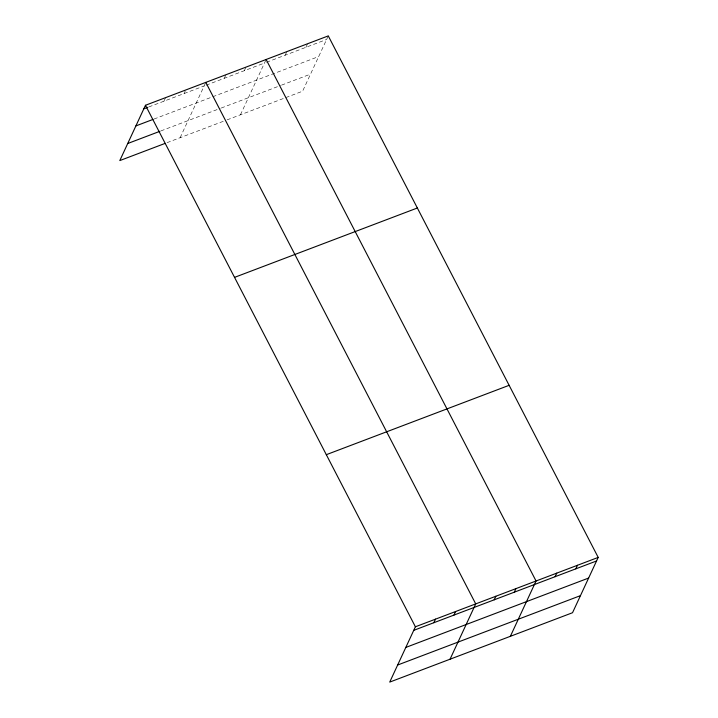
<?xml version="1.0" encoding="UTF-8"?>
<svg xmlns="http://www.w3.org/2000/svg" width="718" height="718" viewBox="0 0 718 718"><rect width="100%" height="100%" fill="white"/><g stroke="black" fill="none" stroke-linecap="round" stroke-linejoin="round"><path stroke-width="0.54" stroke-dasharray="3.59 2.69" d="M163.928 101.211L165.58 97.639M184.032 93.573L185.271 90.908M180.119 137.694L205.797 82.382M224.249 78.316L225.91 74.753M244.362 70.687L246.014 67.115M240.449 114.808L266.127 59.486M285.19 55.187L286.841 51.624M305.904 47.325L307.564 43.762M328.279 35.9L302.601 91.213L225.362 120.525M148.841 106.928L204.145 85.945M206.156 85.182L264.466 63.049M266.54 62.269L326.627 39.463M153.984 119.053L318.693 56.542M160.904 130.918L220.22 108.409M221.225 108.032L280.487 85.541M281.528 85.146L310.526 74.142M167.052 142.658L224.357 120.911"/><path stroke-width="1.08" d="M598.202 557.41L415.399 626.787L389.721 682.1L572.533 612.723L598.202 557.41L328.279 35.9L145.467 105.277L119.798 160.59L165.041 143.421M433.851 622.721L435.503 619.149M453.964 615.084L455.616 611.521M450.051 659.205L475.72 603.892L205.797 82.382M494.181 599.826L495.833 596.263M514.285 592.188L515.946 588.625M510.372 636.31L536.05 580.997L266.127 59.486M555.113 576.698L556.773 573.135M575.836 568.835L577.487 565.272M143.815 108.84L147.836 107.314M135.89 125.919L152.979 119.43M127.723 143.51L159.899 131.304M234.544 277.372L417.355 207.996M326.322 454.682L509.134 385.315M413.739 630.35L596.55 560.973M405.814 647.43L588.625 578.053M397.646 665.021L580.458 595.644M145.467 105.277L415.399 626.787"/></g></svg>
